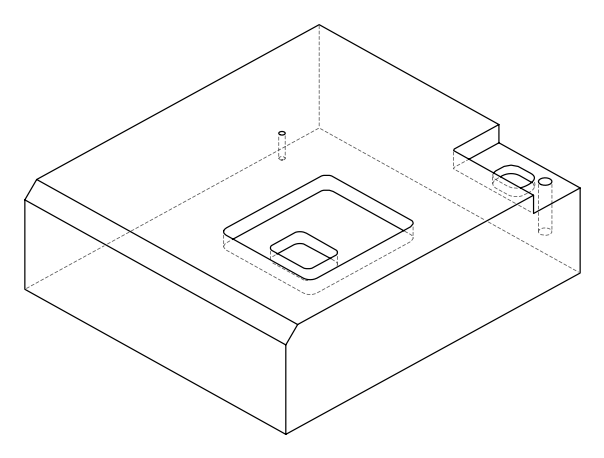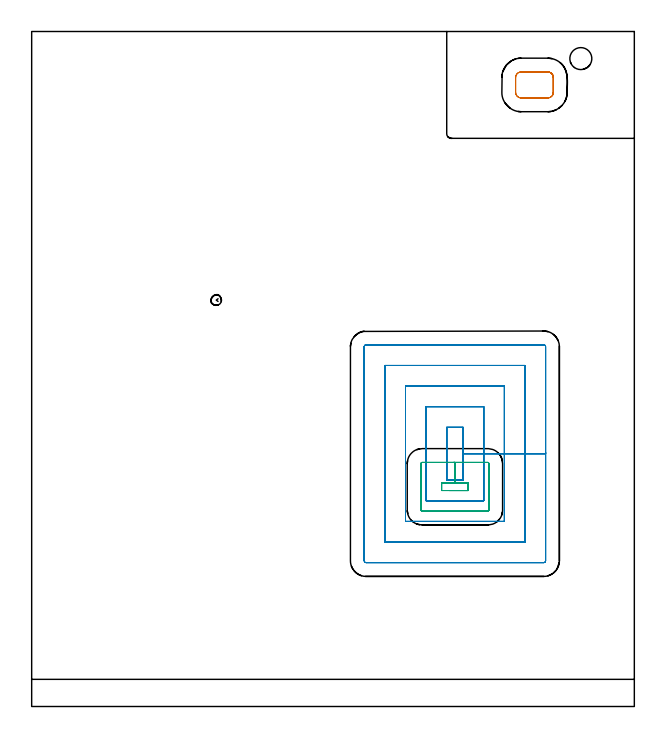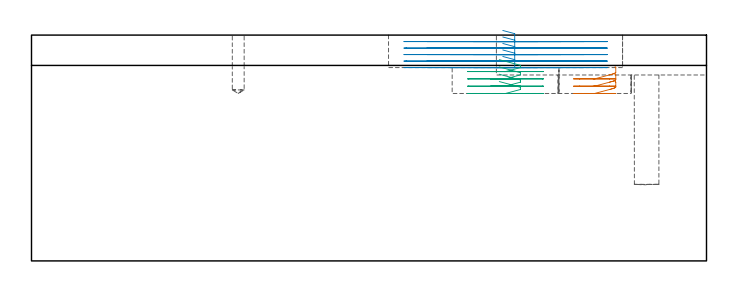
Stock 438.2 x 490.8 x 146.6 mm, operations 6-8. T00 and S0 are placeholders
(PLAN: 8 operations, 5 tool changes, 149 min)
(1 SPOT_DRILL | STEP1POCKET | NXT0321_9005460120000 | 0.03 min | 3 mm3)
(2 DRILL_BLIND_HOLE_INTO_CENTER | STEP1POCKET | UGT0301_196 | 0.16 min | 1671 mm3)
(3 INDEXABLE_INSERT_DRILL_BLIND_HOLE_FROM_SOLID | STEP1POCKET_1 | NXT0302_003 | 0.3 min | 19450 mm3)
(4 AREA_MILL | FG_CHAMFER_SURFACE | UGT0205_001 | 24.93 min | 85030 mm3)
(5 MILL_CORNER_NOTCH_RECTANGULAR | CORNER_NOTCH_RECTANGULAR | NXT0201_008 | Follow Part, ap 1.5, ae 75% | 102.16 min | 269231 mm3)
(6 MILL_RECTANGULAR_POCKET | POCKET_RECTANGULAR_STRAIGHT | UGT0201_104 | Follow Part, ap 5, ae 75% | 0.89 min | 20118 mm3)
(7 MILL_RECTANGULAR_POCKET_1 | POCKET_RECTANGULAR_STRAIGHT_1 | UGT0201_104 | Follow Part, ap 5, ae 75% | 18.21 min | 569523 mm3)
(8 MILL_RECTANGULAR_POCKET_2 | POCKET_RECTANGULAR_STRAIGHT_2 | UGT0201_104 | Follow Part, ap 5, ae 75% | 2.36 min | 62947 mm3)
(TOOL NXT0321_9005460120000 | NC Spot Drill, 142deg, 12mm, Carbide, Uncoated | D12 PA142 FL30 Z2)
(TOOL UGT0301_196 | Twist Drill 7.7 mm | D7.7 PA118 FL73 Z2)
(TOOL NXT0302_003 | Index. Insert Drill 16mm [880-D1600L20-05] | D16 PA176 FL80 Z2)
(TOOL UGT0205_001 | Chamfer Mill 20 x 3 x 45 deg. | D20 FL50 Z2)
(TOOL NXT0201_008 | ENDMILL 6mm [2P460-0600-NA 1630] | D6 FL26 Z6)
(TOOL UGT0201_104 | End Mill 20 mm | D20 FL22 Z2)
(OP 6 MILL_RECTANGULAR_POCKET)
G17 G21 G94 G90
T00 M6
G54
G17 G0 G90 X378.813 Y444.593 S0 M3
G43 Z156.6 H0
Z125.912
G94 G1 X378.904 Y444.754 Z125.863 F250.
X379.105 Y445.25 Z125.72
X379.238 Y445.768 Z125.576
X379.3 Y446.3 Z125.433
Y457.6 Z122.405
X379.238 Y458.132 Z122.262
X379.105 Y458.65 Z122.118
X378.904 Y459.146 Z121.975
X378.639 Y459.611 Z121.831
X378.315 Y460.036 Z121.688
X377.936 Y460.415 Z121.545
X377.511 Y460.739 Z121.401
X377.046 Y461.004 Z121.258
X376.55 Y461.205 Z121.114
X376.032 Y461.338 Z120.971
X375.5 Y461.4 Z120.828
X375.3 Z120.774
X365.6 Z118.175
X355.9 F500.
G3 X351.9 Y457.4 R4.
G1 Y446.5
G3 X355.9 Y442.5 R4.
G1 X375.3
G3 X379.3 Y446.5 R4.
G1 Y457.4
G3 X375.3 Y461.4 R4.
G1 X365.6
X364.6
G0 X378.813 Y444.593 Z121.175
G1 X378.904 Y444.754 Z121.125 F250.
X379.105 Y445.25 Z120.982
X379.238 Y445.768 Z120.839
X379.3 Y446.3 Z120.695
Y457.6 Z117.667
X379.238 Y458.132 Z117.524
X379.105 Y458.65 Z117.381
X378.904 Y459.146 Z117.237
X378.639 Y459.611 Z117.094
X378.315 Y460.036 Z116.951
X377.936 Y460.415 Z116.807
X377.511 Y460.739 Z116.664
X377.046 Y461.004 Z116.52
X376.55 Y461.205 Z116.377
X376.032 Y461.338 Z116.234
X375.5 Y461.4 Z116.09
X375.3 Z116.037
X365.6 Z113.437
X355.9 F500.
G3 X351.9 Y457.4 R4.
G1 Y446.5
G3 X355.9 Y442.5 R4.
G1 X375.3
G3 X379.3 Y446.5 R4.
G1 Y457.4
G3 X375.3 Y461.4 R4.
G1 X365.6
X364.6
G0 X378.813 Y444.593 Z116.437
G1 X378.904 Y444.754 Z116.388 F250.
X379.105 Y445.25 Z116.245
X379.238 Y445.768 Z116.101
X379.3 Y446.3 Z115.958
Y457.6 Z112.93
X379.238 Y458.132 Z112.787
X379.105 Y458.65 Z112.643
X378.904 Y459.146 Z112.5
X378.639 Y459.611 Z112.356
X378.315 Y460.036 Z112.213
X377.936 Y460.415 Z112.07
X377.511 Y460.739 Z111.926
X377.046 Y461.004 Z111.783
X376.55 Y461.205 Z111.639
X376.032 Y461.338 Z111.496
X375.5 Y461.4 Z111.353
X375.3 Z111.299
X365.6 Z108.7
X355.9 F500.
G3 X351.9 Y457.4 R4.
G1 Y446.5
G3 X355.9 Y442.5 R4.
G1 X375.3
G3 X379.3 Y446.5 R4.
G1 Y457.4
G3 X375.3 Y461.4 R4.
G1 X365.6
X364.6
G0 Z156.6
M5
M2
(OP 7 MILL_RECTANGULAR_POCKET_1)
G17 G21 G94 G90
T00 M6
G54
G17 G0 G90 X305.955 Y164.6 S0 M3
G43 Z156.6 H0
Z149.6
G94 G1 X313.7 Z147.525 F250.
Y183.8 Z142.38
Y203. F500.
X301.8
Y164.6
X313.7
Y183.8
X328.7
Y218.
X286.8
Y149.6
X328.7
Y183.8
X343.7
Y233.
X271.8
Y134.6
X343.7
Y183.8
X358.7
Y248.
X256.8
Y119.6
X358.7
Y183.8
X373.7
Y261.6
G3 X372.3 Y263. R1.4
G1 X243.2
G3 X241.8 Y261.6 R1.4
G1 Y106.
G3 X243.2 Y104.6 R1.4
G1 X372.3
G3 X373.7 Y106. R1.4
G1 Y183.8
Y184.8
G0 X305.955 Y164.6 Z145.38
G1 X313.7 Z143.305 F250.
Y183.8 Z138.16
Y203. F500.
X301.8
Y164.6
X313.7
Y183.8
X328.7
Y218.
X286.8
Y149.6
X328.7
Y183.8
X343.7
Y233.
X271.8
Y134.6
X343.7
Y183.8
X358.7
Y248.
X256.8
Y119.6
X358.7
Y183.8
X373.7
Y261.6
G3 X372.3 Y263. R1.4
G1 X243.2
G3 X241.8 Y261.6 R1.4
G1 Y106.
G3 X243.2 Y104.6 R1.4
G1 X372.3
G3 X373.7 Y106. R1.4
G1 Y183.8
Y184.8
G0 X305.955 Y164.6 Z141.16
G1 X313.7 Z139.085 F250.
Y183.8 Z133.94
Y203. F500.
X301.8
Y164.6
X313.7
Y183.8
X328.7
Y218.
X286.8
Y149.6
X328.7
Y183.8
X343.7
Y233.
X271.8
Y134.6
X343.7
Y183.8
X358.7
Y248.
X256.8
Y119.6
X358.7
Y183.8
X373.7
Y261.6
G3 X372.3 Y263. R1.4
G1 X243.2
G3 X241.8 Y261.6 R1.4
G1 Y106.
G3 X243.2 Y104.6 R1.4
G1 X372.3
G3 X373.7 Y106. R1.4
G1 Y183.8
Y184.8
G0 X305.955 Y164.6 Z136.94
G1 X313.7 Z134.865 F250.
Y183.8 Z129.72
Y203. F500.
X301.8
Y164.6
X313.7
Y183.8
X328.7
Y218.
X286.8
Y149.6
X328.7
Y183.8
X343.7
Y233.
X271.8
Y134.6
X343.7
Y183.8
X358.7
Y248.
X256.8
Y119.6
X358.7
Y183.8
X373.7
Y261.6
G3 X372.3 Y263. R1.4
G1 X243.2
G3 X241.8 Y261.6 R1.4
G1 Y106.
G3 X243.2 Y104.6 R1.4
G1 X372.3
G3 X373.7 Y106. R1.4
G1 Y183.8
Y184.8
G0 X305.955 Y164.6 Z132.72
G1 X313.7 Z130.645 F250.
Y183.8 Z125.5
Y203. F500.
X301.8
Y164.6
X313.7
Y183.8
X328.7
Y218.
X286.8
Y149.6
X328.7
Y183.8
X343.7
Y233.
X271.8
Y134.6
X343.7
Y183.8
X358.7
Y248.
X256.8
Y119.6
X358.7
Y183.8
X373.7
Y261.6
G3 X372.3 Y263. R1.4
G1 X243.2
G3 X241.8 Y261.6 R1.4
G1 Y106.
G3 X243.2 Y104.6 R1.4
G1 X372.3
G3 X373.7 Y106. R1.4
G1 Y183.8
Y184.8
G0 Z156.6
M5
M2
(OP 8 MILL_RECTANGULAR_POCKET_2)
G17 G21 G94 G90
T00 M6
G54
G17 G0 G90 X303.673 Y157. S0 M3
G43 Z156.6 H0
Z130.65
G94 G1 X317.4 Z126.972 F250.
Y162.5 Z125.498
X307.75 Z122.912
X298.1 F500.
Y157.
X317.4
Y162.5
X307.75
Y177.5
X283.9
G3 X283.1 Y176.7 R0.8
G1 Y142.8
G3 X283.9 Y142. R0.8
G1 X331.6
G3 X332.4 Y142.8 R0.8
G1 Y176.7
G3 X331.6 Y177.5 R0.8
G1 X307.75
X306.75
G0 X303.673 Y157. Z125.912
G1 X317.4 Z122.234 F250.
Y162.5 Z120.761
X307.75 Z118.175
X298.1 F500.
Y157.
X317.4
Y162.5
X307.75
Y177.5
X283.9
G3 X283.1 Y176.7 R0.8
G1 Y142.8
G3 X283.9 Y142. R0.8
G1 X331.6
G3 X332.4 Y142.8 R0.8
G1 Y176.7
G3 X331.6 Y177.5 R0.8
G1 X307.75
X306.75
G0 X303.673 Y157. Z121.175
G1 X317.4 Z117.497 F250.
Y162.5 Z116.023
X307.75 Z113.437
X298.1 F500.
Y157.
X317.4
Y162.5
X307.75
Y177.5
X283.9
G3 X283.1 Y176.7 R0.8
G1 Y142.8
G3 X283.9 Y142. R0.8
G1 X331.6
G3 X332.4 Y142.8 R0.8
G1 Y176.7
G3 X331.6 Y177.5 R0.8
G1 X307.75
X306.75
G0 X303.673 Y157. Z116.437
G1 X317.4 Z112.759 F250.
Y162.5 Z111.286
X307.75 Z108.7
X298.1 F500.
Y157.
X317.4
Y162.5
X307.75
Y177.5
X283.9
G3 X283.1 Y176.7 R0.8
G1 Y142.8
G3 X283.9 Y142. R0.8
G1 X331.6
G3 X332.4 Y142.8 R0.8
G1 Y176.7
G3 X331.6 Y177.5 R0.8
G1 X307.75
X306.75
G0 Z156.6
M5
M2
